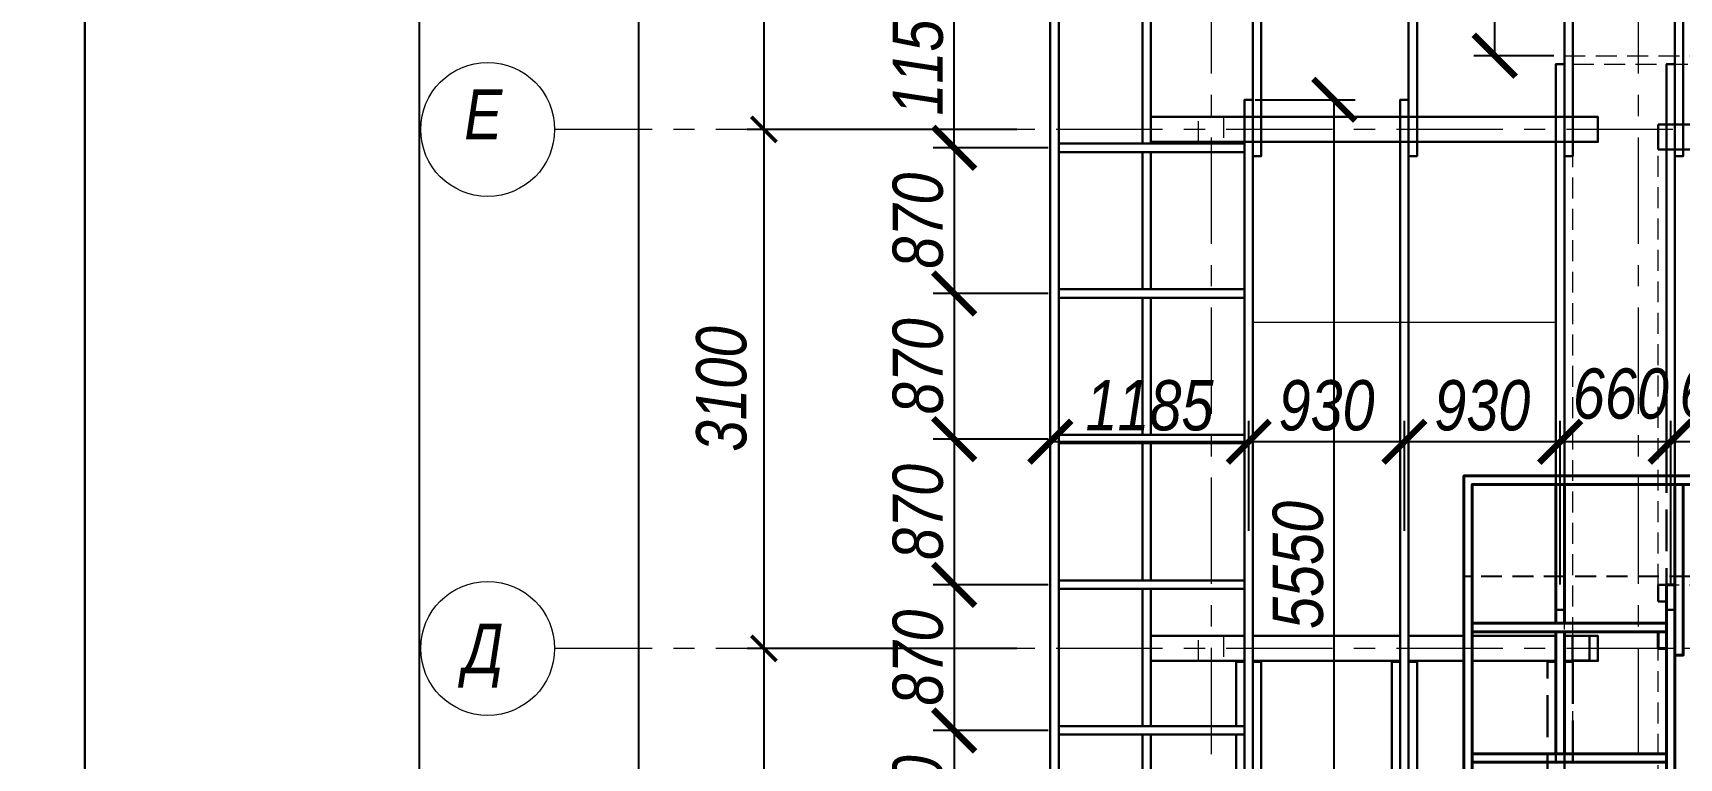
# Model space of a CAD drawing. Header units: millimetres. Extents: x 1582001 to 3303937, y 226471 to 491235.
# Drawn here: x 1749691 to 1759522, y 310492 to 314824 of the extents above; entities that cross this region are included whole.
import ezdxf
from ezdxf.enums import TextEntityAlignment as Align

# ---------------------------------------------------------------- set-up
doc = ezdxf.new("R2010")
doc.units = ezdxf.units.MM
for name, pattern in [('CENTER', [50.8, 31.75, -6.35, 6.35, -6.35]), ('gost5', [7, 5, -2, 0]), ('HIDDEN', [0.375, 0.25, -0.125])]:
    doc.linetypes.add(name, pattern=pattern)
doc.layers.get('Defpoints').update_dxf_attribs({"color": 255, "lineweight": 30})
for name, color, linetype, lineweight in [('Кровля', 232, 'Continuous', 25), ('Оси', 251, 'CENTER', 9), ('Основная', 250, 'Continuous', 40), ('Пунктир', 253, 'HIDDEN', 18), ('Размеры', 7, 'Continuous', 18), ('Стены', 244, 'Continuous', 30), ('Стены несущие', 7, 'Continuous', 40), ('Утеплитель', 145, 'Continuous', 9)]:
    doc.layers.add(name, color=color, linetype=linetype, lineweight=lineweight)
doc.layers.add('Формуляр', color=138, linetype='Continuous')
doc.styles.add('GOST 2.304', font='ARIALNI.TTF', dxfattribs={"width": 0.98, "height": 300})
doc.styles.get("Standard").update_dxf_attribs({"font": 'ARIALNI.TTF', "height": 300})
doc.styles.add('style', font='ARIALNI.TTF', dxfattribs={"width": 0.98, "height": 300})
doc.dimstyles.new('ISO-25', dxfattribs={"dimscale": 100, "dimtxt": 2.5, "dimasz": 2.5, "dimexe": 1.25, "dimexo": 0.625, "dimtad": 1, "dimdec": 0, "dimtxsty": 'Standard', "dimblk": 'ARCHTICK', "dimcen": 2.5, "dimadec": 0, "dimazin": 0, "dimtfac": 1, "dimtdec": 0, "dimtmove": 0, "dimatfit": 3, "dimfxl": 0, "dimarcsym": 0})
doc.dimstyles.new('М100', dxfattribs={"dimtxt": 600, "dimasz": 150, "dimexe": 100, "dimexo": 200, "dimgap": 100, "dimtad": 1, "dimdec": 0, "dimtxsty": 'style', "dimblk": 'ARCHTICK', "dimcen": 150, "dimdle": 100, "dimclrt": 256, "dimadec": 0, "dimazin": 0, "dimtfac": 1, "dimtdec": 0, "dimtmove": 1, "dimatfit": 3, "dimldrblk": 'NONE', "dimfxl": 0, "dimarcsym": 0})

# ---------------------------------------------------------------- blocks, each defined once
blk = doc.blocks.new('_ArchTick')
at = {"color": 0, "linetype": 'ByBlock', "const_width": 0.15}
blk.add_lwpolyline([(-0.5, -0.5), (0.5, 0.5)], dxfattribs=at)
blk = doc.blocks.new('*D1497')
at = {"layer": 'Defpoints', "color": 0, "lineweight": -3, "transparency": 16777216}
for p in [(1755767.3, 314247.4), (1754057.3, 311147.4), (1755767.3, 311147.4)]:
    blk.add_point(p, dxfattribs=at)
at = {"layer": 'Размеры', "color": 0, "lineweight": -2, "transparency": 16777216}
for p, q in [((1754057.3, 314347.4), (1754057.3, 311047.4)), ((1755567.3, 314247.4), (1753957.3, 314247.4)), ((1755567.3, 311147.4), (1753957.3, 311147.4))]:
    blk.add_line(p, q, dxfattribs=at)
at = {"layer": 'Размеры', "color": 0, "lineweight": -2, "transparency": 16777216, "xscale": 150, "yscale": 150, "zscale": 150}
for p, rotation in [((1754057.3, 314247.4), 90), ((1754057.3, 311147.4), 270)]:
    blk.add_blockref('_ArchTick', p, dxfattribs=dict(at, rotation=rotation))
at = {"layer": 'Размеры', "transparency": 16777216, "insert": (1753804.2, 312697.4), "char_height": 300, "attachment_point": 5, "rotation": 90, "style": 'style'}
blk.add_mtext('3100', dxfattribs=at)
blk = doc.blocks.new('_None')
blk = doc.blocks.new('*D1498')
at = {"layer": 'Defpoints', "color": 0, "lineweight": -3, "transparency": 16777216}
for p in [(1755767.3, 311147.4), (1754057.3, 307447.4), (1755757.3, 307447.4)]:
    blk.add_point(p, dxfattribs=at)
at = {"layer": 'Размеры', "color": 0, "lineweight": -2, "transparency": 16777216}
for p, q in [((1754057.3, 311247.4), (1754057.3, 307347.4)), ((1755567.3, 311147.4), (1753957.3, 311147.4)), ((1755557.3, 307447.4), (1753957.3, 307447.4))]:
    blk.add_line(p, q, dxfattribs=at)
at = {"layer": 'Размеры', "color": 0, "lineweight": -2, "transparency": 16777216, "xscale": 150, "yscale": 150, "zscale": 150}
for p, rotation in [((1754057.3, 311147.4), 90), ((1754057.3, 307447.4), 270)]:
    blk.add_blockref('_ArchTick', p, dxfattribs=dict(at, rotation=rotation))
at = {"layer": 'Размеры', "transparency": 16777216, "insert": (1753804.2, 309297.4), "char_height": 300, "attachment_point": 5, "rotation": 90, "style": 'style'}
blk.add_mtext('3700', dxfattribs=at)
blk = doc.blocks.new('*D1499')
at = {"layer": 'Defpoints', "color": 0, "lineweight": -3, "transparency": 16777216}
for p in [(1755467.3, 317247.4), (1754057.3, 314247.4), (1755767.3, 314247.4)]:
    blk.add_point(p, dxfattribs=at)
at = {"layer": 'Размеры', "color": 0, "lineweight": -2, "transparency": 16777216}
for p, q in [((1754057.3, 317347.4), (1754057.3, 314147.4)), ((1755267.3, 317247.4), (1753957.3, 317247.4)), ((1755567.3, 314247.4), (1753957.3, 314247.4))]:
    blk.add_line(p, q, dxfattribs=at)
at = {"layer": 'Размеры', "color": 0, "lineweight": -2, "transparency": 16777216, "xscale": 150, "yscale": 150, "zscale": 150}
for p, rotation in [((1754057.3, 317247.4), 90), ((1754057.3, 314247.4), 270)]:
    blk.add_blockref('_ArchTick', p, dxfattribs=dict(at, rotation=rotation))
at = {"layer": 'Размеры', "transparency": 16777216, "insert": (1753804.2, 315747.4), "char_height": 300, "attachment_point": 5, "rotation": 90, "style": 'style'}
blk.add_mtext('3000', dxfattribs=at)
blk = doc.blocks.new('*D1500')
at = {"layer": 'Defpoints', "color": 0, "lineweight": -3, "transparency": 16777216}
for p in [(1755467.3, 317247.4), (1753307.3, 299347.4), (1755757.3, 299347.4)]:
    blk.add_point(p, dxfattribs=at)
at = {"layer": 'Размеры', "color": 0, "lineweight": -2, "transparency": 16777216}
for p, q in [((1753307.3, 317347.4), (1753307.3, 299247.4)), ((1755267.3, 317247.4), (1753207.3, 317247.4)), ((1755557.3, 299347.4), (1753207.3, 299347.4))]:
    blk.add_line(p, q, dxfattribs=at)
at = {"layer": 'Размеры', "color": 0, "lineweight": -2, "transparency": 16777216, "xscale": 150, "yscale": 150, "zscale": 150}
for p, rotation in [((1753307.3, 317247.4), 90), ((1753307.3, 299347.4), 270)]:
    blk.add_blockref('_ArchTick', p, dxfattribs=dict(at, rotation=rotation))
at = {"layer": 'Размеры', "transparency": 16777216, "insert": (1753054.2, 308297.4), "char_height": 300, "attachment_point": 5, "rotation": 90, "style": 'style'}
blk.add_mtext('17900', dxfattribs=at)
blk = doc.blocks.new('*D1677')
at = {"layer": 'Defpoints', "color": 0, "lineweight": -3, "ltscale": 100, "transparency": 16777216}
for p in [(1756927.3, 314424.7), (1757463, 314424.7), (1756977.3, 308867.4)]:
    blk.add_point(p, dxfattribs=at)
at = {"layer": 'Размеры', "color": 0, "lineweight": -2, "ltscale": 100, "transparency": 16777216}
for p, q in [((1756989.8, 314424.7), (1757588, 314424.7)), ((1757463, 308867.4), (1757463, 314424.7)), ((1757039.8, 308867.4), (1757588, 308867.4))]:
    blk.add_line(p, q, dxfattribs=at)
at = {"layer": 'Размеры', "color": 0, "lineweight": -2, "ltscale": 100, "transparency": 16777216, "xscale": 250, "yscale": 250, "zscale": 250}
for p, rotation in [((1757463, 314424.7), 90), ((1757463, 308867.4), 270)]:
    blk.add_blockref('_ArchTick', p, dxfattribs=dict(at, rotation=rotation))
at = {"layer": 'Размеры', "color": 0, "ltscale": 100, "transparency": 16777216, "insert": (1757247.4, 311646.1), "char_height": 300, "attachment_point": 5, "rotation": 90}
blk.add_mtext('5550 ', dxfattribs=at)
blk = doc.blocks.new('*D1725')
at = {"layer": 'Defpoints', "color": 0, "lineweight": -3, "ltscale": 100, "transparency": 16777216}
for p in [(1755193.2, 315287.4), (1755817.3, 315287.4), (1755817.3, 314137.4)]:
    blk.add_point(p, dxfattribs=at)
at = {"layer": 'Размеры', "color": 0, "lineweight": -2, "ltscale": 100, "transparency": 16777216}
for p, q in [((1755754.8, 315287.4), (1755068.2, 315287.4)), ((1755193.2, 314137.4), (1755193.2, 315287.4)), ((1755754.8, 314137.4), (1755068.2, 314137.4))]:
    blk.add_line(p, q, dxfattribs=at)
at = {"layer": 'Размеры', "color": 0, "lineweight": -2, "ltscale": 100, "transparency": 16777216, "xscale": 250, "yscale": 250, "zscale": 250}
for p, rotation in [((1755193.2, 315287.4), 90), ((1755193.2, 314137.4), 270)]:
    blk.add_blockref('_ArchTick', p, dxfattribs=dict(at, rotation=rotation))
at = {"layer": 'Размеры', "color": 0, "ltscale": 100, "transparency": 16777216, "insert": (1754977.5, 314712.4), "char_height": 300, "attachment_point": 5, "rotation": 90}
blk.add_mtext('1150', dxfattribs=at)
blk = doc.blocks.new('*D1726')
at = {"layer": 'Defpoints', "color": 0, "lineweight": -3, "ltscale": 100, "transparency": 16777216}
for p in [(1755817.3, 314137.4), (1755193.2, 313267.4), (1755817.3, 313267.4)]:
    blk.add_point(p, dxfattribs=at)
at = {"layer": 'Размеры', "color": 0, "lineweight": -2, "ltscale": 100, "transparency": 16777216}
for p, q in [((1755754.8, 314137.4), (1755068.2, 314137.4)), ((1755193.2, 314137.4), (1755193.2, 313267.4)), ((1755754.8, 313267.4), (1755068.2, 313267.4))]:
    blk.add_line(p, q, dxfattribs=at)
at = {"layer": 'Размеры', "color": 0, "lineweight": -2, "ltscale": 100, "transparency": 16777216, "xscale": 250, "yscale": 250, "zscale": 250}
for p, rotation in [((1755193.2, 314137.4), 90), ((1755193.2, 313267.4), 270)]:
    blk.add_blockref('_ArchTick', p, dxfattribs=dict(at, rotation=rotation))
at = {"layer": 'Размеры', "color": 0, "ltscale": 100, "transparency": 16777216, "insert": (1754977.5, 313702.4), "char_height": 300, "attachment_point": 5, "rotation": 90}
blk.add_mtext('870', dxfattribs=at)
blk = doc.blocks.new('*D1727')
at = {"layer": 'Defpoints', "color": 0, "lineweight": -3, "ltscale": 100, "transparency": 16777216}
for p in [(1755817.3, 313267.4), (1755193.2, 312397.4), (1755817.3, 312397.4)]:
    blk.add_point(p, dxfattribs=at)
at = {"layer": 'Размеры', "color": 0, "lineweight": -2, "ltscale": 100, "transparency": 16777216}
for p, q in [((1755754.8, 313267.4), (1755068.2, 313267.4)), ((1755193.2, 313267.4), (1755193.2, 312397.4)), ((1755754.8, 312397.4), (1755068.2, 312397.4))]:
    blk.add_line(p, q, dxfattribs=at)
at = {"layer": 'Размеры', "color": 0, "lineweight": -2, "ltscale": 100, "transparency": 16777216, "xscale": 250, "yscale": 250, "zscale": 250}
for p, rotation in [((1755193.2, 313267.4), 90), ((1755193.2, 312397.4), 270)]:
    blk.add_blockref('_ArchTick', p, dxfattribs=dict(at, rotation=rotation))
at = {"layer": 'Размеры', "color": 0, "ltscale": 100, "transparency": 16777216, "insert": (1754977.5, 312832.4), "char_height": 300, "attachment_point": 5, "rotation": 90}
blk.add_mtext('870', dxfattribs=at)
blk = doc.blocks.new('*D1728')
at = {"layer": 'Defpoints', "color": 0, "lineweight": -3, "ltscale": 100, "transparency": 16777216}
for p in [(1755817.3, 312397.4), (1755193.2, 311527.4), (1755817.3, 311527.4)]:
    blk.add_point(p, dxfattribs=at)
at = {"layer": 'Размеры', "color": 0, "lineweight": -2, "ltscale": 100, "transparency": 16777216}
for p, q in [((1755754.8, 312397.4), (1755068.2, 312397.4)), ((1755193.2, 312397.4), (1755193.2, 311527.4)), ((1755754.8, 311527.4), (1755068.2, 311527.4))]:
    blk.add_line(p, q, dxfattribs=at)
at = {"layer": 'Размеры', "color": 0, "lineweight": -2, "ltscale": 100, "transparency": 16777216, "xscale": 250, "yscale": 250, "zscale": 250}
for p, rotation in [((1755193.2, 312397.4), 90), ((1755193.2, 311527.4), 270)]:
    blk.add_blockref('_ArchTick', p, dxfattribs=dict(at, rotation=rotation))
at = {"layer": 'Размеры', "color": 0, "ltscale": 100, "transparency": 16777216, "insert": (1754977.5, 311962.4), "char_height": 300, "attachment_point": 5, "rotation": 90}
blk.add_mtext('870', dxfattribs=at)
blk = doc.blocks.new('*D1729')
at = {"layer": 'Defpoints', "color": 0, "lineweight": -3, "ltscale": 100, "transparency": 16777216}
for p in [(1755817.3, 311527.4), (1755193.2, 310657.4), (1755817.3, 310657.4)]:
    blk.add_point(p, dxfattribs=at)
at = {"layer": 'Размеры', "color": 0, "lineweight": -2, "ltscale": 100, "transparency": 16777216}
for p, q in [((1755754.8, 311527.4), (1755068.2, 311527.4)), ((1755193.2, 311527.4), (1755193.2, 310657.4)), ((1755754.8, 310657.4), (1755068.2, 310657.4))]:
    blk.add_line(p, q, dxfattribs=at)
at = {"layer": 'Размеры', "color": 0, "lineweight": -2, "ltscale": 100, "transparency": 16777216, "xscale": 250, "yscale": 250, "zscale": 250}
for p, rotation in [((1755193.2, 311527.4), 90), ((1755193.2, 310657.4), 270)]:
    blk.add_blockref('_ArchTick', p, dxfattribs=dict(at, rotation=rotation))
at = {"layer": 'Размеры', "color": 0, "ltscale": 100, "transparency": 16777216, "insert": (1754977.5, 311092.4), "char_height": 300, "attachment_point": 5, "rotation": 90}
blk.add_mtext('870', dxfattribs=at)
blk = doc.blocks.new('*D1730')
at = {"layer": 'Defpoints', "color": 0, "lineweight": -3, "ltscale": 100, "transparency": 16777216}
for p in [(1755817.3, 310657.4), (1755193.2, 309787.4), (1755817.3, 309787.4)]:
    blk.add_point(p, dxfattribs=at)
at = {"layer": 'Размеры', "color": 0, "lineweight": -2, "ltscale": 100, "transparency": 16777216}
for p, q in [((1755754.8, 310657.4), (1755068.2, 310657.4)), ((1755193.2, 310657.4), (1755193.2, 309787.4)), ((1755754.8, 309787.4), (1755068.2, 309787.4))]:
    blk.add_line(p, q, dxfattribs=at)
at = {"layer": 'Размеры', "color": 0, "lineweight": -2, "ltscale": 100, "transparency": 16777216, "xscale": 250, "yscale": 250, "zscale": 250}
for p, rotation in [((1755193.2, 310657.4), 90), ((1755193.2, 309787.4), 270)]:
    blk.add_blockref('_ArchTick', p, dxfattribs=dict(at, rotation=rotation))
at = {"layer": 'Размеры', "color": 0, "ltscale": 100, "transparency": 16777216, "insert": (1754977.5, 310222.4), "char_height": 300, "attachment_point": 5, "rotation": 90}
blk.add_mtext('870', dxfattribs=at)
blk = doc.blocks.new('*D1743')
at = {"layer": 'Defpoints', "color": 0, "lineweight": -3, "ltscale": 100, "transparency": 16777216}
for p in [(1758421.4, 315287.4), (1758837.3, 315287.4), (1758837.3, 314687.4)]:
    blk.add_point(p, dxfattribs=at)
at = {"layer": 'Размеры', "color": 0, "lineweight": -2, "ltscale": 100, "transparency": 16777216}
for p, q in [((1758421.4, 315287.4), (1758421.4, 316210.4)), ((1758774.8, 315287.4), (1758296.4, 315287.4)), ((1758421.4, 314687.4), (1758421.4, 315287.4)), ((1758774.8, 314687.4), (1758296.4, 314687.4))]:
    blk.add_line(p, q, dxfattribs=at)
at = {"layer": 'Размеры', "color": 0, "lineweight": -2, "ltscale": 100, "transparency": 16777216, "xscale": 250, "yscale": 250, "zscale": 250}
for p, rotation in [((1758421.4, 315287.4), 90), ((1758421.4, 314687.4), 270)]:
    blk.add_blockref('_ArchTick', p, dxfattribs=dict(at, rotation=rotation))
at = {"layer": 'Размеры', "color": 0, "ltscale": 100, "transparency": 16777216, "insert": (1758205.7, 315873.9), "char_height": 300, "attachment_point": 5, "rotation": 90}
blk.add_mtext('600', dxfattribs=at)
blk = doc.blocks.new('*D1777')
at = {"layer": 'Defpoints', "color": 0, "lineweight": -3, "ltscale": 100, "transparency": 16777216}
for p in [(1759472.3, 312381.9), (1759472.3, 311465.9), (1760132.3, 311465.9)]:
    blk.add_point(p, dxfattribs=at)
at = {"layer": 'Размеры', "color": 0, "lineweight": -2, "ltscale": 100, "transparency": 16777216}
for p, q in [((1759472.3, 311528.4), (1759472.3, 312506.9)), ((1760132.3, 311528.4), (1760132.3, 312506.9)), ((1760132.3, 312381.9), (1759472.3, 312381.9))]:
    blk.add_line(p, q, dxfattribs=at)
at = {"layer": 'Размеры', "color": 0, "lineweight": -2, "ltscale": 100, "transparency": 16777216, "xscale": 250, "yscale": 250, "zscale": 250, "rotation": 180}
blk.add_blockref('_ArchTick', (1759472.3, 312381.9), dxfattribs=at)
at = {"layer": 'Размеры', "color": 0, "lineweight": -2, "ltscale": 100, "transparency": 16777216, "xscale": 250, "yscale": 250, "zscale": 250}
blk.add_blockref('_ArchTick', (1760132.3, 312381.9), dxfattribs=at)
at = {"layer": 'Размеры', "color": 0, "ltscale": 100, "transparency": 16777216, "insert": (1759811.1, 312674.9), "char_height": 300, "attachment_point": 5}
blk.add_mtext('660', dxfattribs=at)
blk = doc.blocks.new('*D1778')
at = {"layer": 'Defpoints', "color": 0, "lineweight": -3, "ltscale": 100, "transparency": 16777216}
for p in [(1758812.3, 312381.9), (1758812.3, 311465.9), (1759472.3, 311465.9)]:
    blk.add_point(p, dxfattribs=at)
at = {"layer": 'Размеры', "color": 0, "lineweight": -2, "ltscale": 100, "transparency": 16777216}
for p, q in [((1758812.3, 311528.4), (1758812.3, 312506.9)), ((1759472.3, 311528.4), (1759472.3, 312506.9)), ((1759472.3, 312381.9), (1758812.3, 312381.9))]:
    blk.add_line(p, q, dxfattribs=at)
at = {"layer": 'Размеры', "color": 0, "lineweight": -2, "ltscale": 100, "transparency": 16777216, "xscale": 250, "yscale": 250, "zscale": 250, "rotation": 180}
blk.add_blockref('_ArchTick', (1758812.3, 312381.9), dxfattribs=at)
at = {"layer": 'Размеры', "color": 0, "lineweight": -2, "ltscale": 100, "transparency": 16777216, "xscale": 250, "yscale": 250, "zscale": 250}
blk.add_blockref('_ArchTick', (1759472.3, 312381.9), dxfattribs=at)
at = {"layer": 'Размеры', "color": 0, "ltscale": 100, "transparency": 16777216, "insert": (1759174.5, 312667.6), "char_height": 300, "attachment_point": 5}
blk.add_mtext('660', dxfattribs=at)
blk = doc.blocks.new('*D1779')
at = {"layer": 'Defpoints', "color": 0, "lineweight": -3, "ltscale": 100, "transparency": 16777216}
for p in [(1757882.3, 312381.9), (1757882.3, 311787.5), (1758812.3, 311465.9)]:
    blk.add_point(p, dxfattribs=at)
at = {"layer": 'Размеры', "color": 0, "lineweight": -2, "ltscale": 100, "transparency": 16777216}
for p, q in [((1757882.3, 311850), (1757882.3, 312506.9)), ((1758812.3, 311528.4), (1758812.3, 312506.9)), ((1758812.3, 312381.9), (1757882.3, 312381.9))]:
    blk.add_line(p, q, dxfattribs=at)
at = {"layer": 'Размеры', "color": 0, "lineweight": -2, "ltscale": 100, "transparency": 16777216, "xscale": 250, "yscale": 250, "zscale": 250, "rotation": 180}
blk.add_blockref('_ArchTick', (1757882.3, 312381.9), dxfattribs=at)
at = {"layer": 'Размеры', "color": 0, "lineweight": -2, "ltscale": 100, "transparency": 16777216, "xscale": 250, "yscale": 250, "zscale": 250}
blk.add_blockref('_ArchTick', (1758812.3, 312381.9), dxfattribs=at)
at = {"layer": 'Размеры', "color": 0, "ltscale": 100, "transparency": 16777216, "insert": (1758347.3, 312597.6), "char_height": 300, "attachment_point": 5}
blk.add_mtext('930', dxfattribs=at)
blk = doc.blocks.new('*D1780')
at = {"layer": 'Defpoints', "color": 0, "lineweight": -3, "ltscale": 100, "transparency": 16777216}
for p in [(1756952.3, 312381.9), (1756952.3, 311787.5), (1757882.3, 311787.5)]:
    blk.add_point(p, dxfattribs=at)
at = {"layer": 'Размеры', "color": 0, "lineweight": -2, "ltscale": 100, "transparency": 16777216}
for p, q in [((1756952.3, 311850), (1756952.3, 312506.9)), ((1757882.3, 311850), (1757882.3, 312506.9)), ((1757882.3, 312381.9), (1756952.3, 312381.9))]:
    blk.add_line(p, q, dxfattribs=at)
at = {"layer": 'Размеры', "color": 0, "lineweight": -2, "ltscale": 100, "transparency": 16777216, "xscale": 250, "yscale": 250, "zscale": 250, "rotation": 180}
blk.add_blockref('_ArchTick', (1756952.3, 312381.9), dxfattribs=at)
at = {"layer": 'Размеры', "color": 0, "lineweight": -2, "ltscale": 100, "transparency": 16777216, "xscale": 250, "yscale": 250, "zscale": 250}
blk.add_blockref('_ArchTick', (1757882.3, 312381.9), dxfattribs=at)
at = {"layer": 'Размеры', "color": 0, "ltscale": 100, "transparency": 16777216, "insert": (1757417.3, 312597.6), "char_height": 300, "attachment_point": 5}
blk.add_mtext('930', dxfattribs=at)
blk = doc.blocks.new('*D1781')
at = {"layer": 'Defpoints', "color": 0, "lineweight": -3, "ltscale": 100, "transparency": 16777216}
for p in [(1755767.3, 312381.9), (1755767.3, 311890.1), (1756952.3, 311890.1)]:
    blk.add_point(p, dxfattribs=at)
at = {"layer": 'Размеры', "color": 0, "lineweight": -2, "ltscale": 100, "transparency": 16777216}
for p, q in [((1755767.3, 311952.6), (1755767.3, 312506.9)), ((1756952.3, 311952.6), (1756952.3, 312506.9)), ((1756952.3, 312381.9), (1755767.3, 312381.9))]:
    blk.add_line(p, q, dxfattribs=at)
at = {"layer": 'Размеры', "color": 0, "lineweight": -2, "ltscale": 100, "transparency": 16777216, "xscale": 250, "yscale": 250, "zscale": 250, "rotation": 180}
blk.add_blockref('_ArchTick', (1755767.3, 312381.9), dxfattribs=at)
at = {"layer": 'Размеры', "color": 0, "lineweight": -2, "ltscale": 100, "transparency": 16777216, "xscale": 250, "yscale": 250, "zscale": 250}
blk.add_blockref('_ArchTick', (1756952.3, 312381.9), dxfattribs=at)
at = {"layer": 'Размеры', "color": 0, "ltscale": 100, "transparency": 16777216, "insert": (1756359.8, 312597.6), "char_height": 300, "attachment_point": 5}
blk.add_mtext('1185', dxfattribs=at)

msp = doc.modelspace()

# ---------------------------------------------------------------- linework, layer by layer
at = {"layer": 'Кровля', "linetype": 'HIDDEN', "ltscale": 500}
msp.add_line((1772527.3, 311577.4), (1758237.3, 311577.4), dxfattribs=at)
at = {"layer": 'Оси', "ltscale": 20}
for p, q in [((1756727.3, 317247.4), (1756727.3, 295441.3)), ((1759277.3, 317247.4), (1759277.3, 295441.3)), ((1771677.3, 314247.4), (1752807.3, 314247.4)), ((1771677.3, 311147.4), (1752807.3, 311147.4))]:
    msp.add_line(p, q, dxfattribs=at)
at = {"layer": 'Оси', "linetype": 'Continuous', "ltscale": 100}
for centre in [(1752407.3, 314247.4), (1752407.3, 314247.4), (1752407.3, 311147.4), (1752407.3, 311147.4)]:
    msp.add_circle(centre, 400, dxfattribs=at)
at = {"layer": 'Основная', "ltscale": 2.5}
msp.add_lwpolyline([(1765559.3, 318287.4), (1772527.3, 318287.4), (1772527.3, 298307.4), (1758237.3, 298307.4), (1758237.3, 312177.4), (1772527.3, 312177.4), (1772527.3, 305607.4), (1769162.3, 305607.4)], dxfattribs=at)
at = {"layer": 'Пунктир', "ltscale": 500}
for p, q in [((1759397.3, 311527.4), (1766427.3, 311527.4)), ((1766427.3, 311147.4), (1759397.3, 311147.4))]:
    msp.add_line(p, q, dxfattribs=at)
for points in [[(1758887.3, 314637.4), (1764857.3, 314637.4), (1764857.3, 313347.4), (1766297.3, 313347.4), (1766297.3, 317637.4), (1771877.3, 317637.4), (1771877.3, 298957.4), (1766297.3, 298957.4), (1766297.3, 300757.4), (1756417.3, 300757.4), (1756417.3, 307647.4), (1758887.3, 307647.4), (1758887.3, 314637.4)], [(1759397.3, 314127.4), (1764347.3, 314127.4), (1764347.3, 312837.4), (1766807.3, 312837.4), (1766807.3, 317127.4), (1771367.3, 317127.4), (1771367.3, 311527.4)], [(1756652.3, 314322.4), (1756802.3, 314322.4), (1756802.3, 314172.4), (1756652.3, 314172.4), (1756652.3, 314322.4)], [(1759397.3, 311527.4), (1759397.3, 314127.4)], [(1756652.3, 311222.4), (1756802.3, 311222.4), (1756802.3, 311072.4), (1756652.3, 311072.4), (1756652.3, 311222.4)], [(1756927.3, 305037.4), (1756927.3, 307137.4), (1759397.3, 307137.4), (1759397.3, 311147.4)]]:
    msp.add_lwpolyline(points, dxfattribs=at)
at = {"layer": 'Размеры', "ltscale": 100}
for p, q in [((1764347.3, 314127.4), (1759397.3, 314127.4)), ((1756977.3, 313095.7), (1758787.3, 313095.7))]:
    msp.add_line(p, q, dxfattribs=at)
at = {"layer": 'Стены', "ltscale": 100}
for p, q in [((1755767.3, 298307.4), (1755767.3, 315287.4)), ((1755817.3, 298357.4), (1755817.3, 315237.4))]:
    msp.add_line(p, q, dxfattribs=at)
at = {"layer": 'Стены', "color": 3, "ltscale": 100}
for p, q in [((1756317.3, 314322.4), (1756317.3, 314172.4)), ((1756317.3, 311222.4), (1756317.3, 311072.4))]:
    msp.add_line(p, q, dxfattribs=at)
at = {"layer": 'Стены', "color": 5, "ltscale": 100}
for p, q in [((1759397.3, 314277.4), (1764347.3, 314277.4)), ((1759397.3, 314127.4), (1759397.3, 314277.4)), ((1759397.3, 314127.4), (1764347.3, 314127.4))]:
    msp.add_line(p, q, dxfattribs=at)
at = {"layer": 'Стены', "color": 6, "ltscale": 100}
for p, q in [((1759397.3, 311527.4), (1759447.3, 311527.4)), ((1759397.3, 311427.4), (1759397.3, 311527.4)), ((1759397.3, 311427.4), (1759447.3, 311427.4))]:
    msp.add_line(p, q, dxfattribs=at)
at = {"layer": 'Стены', "ltscale": 100}
for points in [[(1756367.3, 314162.4), (1756367.3, 315237.4), (1756317.3, 315237.4), (1756317.3, 314162.4)], [(1758837.3, 312177.4), (1758837.3, 314637.4), (1758787.3, 314637.4), (1758787.3, 312177.4)], [(1759497.3, 312177.4), (1759497.3, 314637.4), (1759447.3, 314637.4), (1759447.3, 312177.4)], [(1756977.3, 308867.4), (1756977.3, 314424.7), (1756927.3, 314424.7), (1756927.3, 308867.4)], [(1757907.3, 308867.4), (1757907.3, 314424.7), (1757857.3, 314424.7), (1757857.3, 308867.4)], [(1756317.3, 314112.4), (1756317.3, 313292.4)], [(1756367.3, 313292.4), (1756367.3, 314112.4)], [(1756317.3, 313242.4), (1756317.3, 312422.4)], [(1756367.3, 312422.4), (1756367.3, 313242.4)], [(1756317.3, 312372.4), (1756317.3, 311552.4)], [(1756367.3, 311552.4), (1756367.3, 312372.4)], [(1756317.3, 311502.4), (1756317.3, 310682.4)], [(1756367.3, 310682.4), (1756367.3, 311502.4)], [(1756877.3, 310682.4), (1756877.3, 311067.4), (1756927.3, 311067.4), (1756927.3, 308867.4)], [(1756317.3, 310632.4), (1756317.3, 309812.4)], [(1756367.3, 309812.4), (1756367.3, 310632.4)], [(1756877.3, 308893.1), (1756877.3, 310632.4)]]:
    msp.add_lwpolyline(points, dxfattribs=at)
for points in [[(1756977.3, 314087.7), (1757027.3, 314087.7), (1757027.3, 315237.4), (1756977.3, 315237.4)], [(1757907.3, 314087.7), (1757957.3, 314087.7), (1757957.3, 315237.4), (1757907.3, 315237.4)], [(1758837.3, 314087.7), (1758887.3, 314087.7), (1758887.3, 315237.4), (1758837.3, 315237.4)], [(1759497.3, 314087.7), (1759547.3, 314087.7), (1759547.3, 315237.4), (1759497.3, 315237.4)], [(1756927.3, 314112.4), (1755817.3, 314112.4), (1755817.3, 314162.4), (1756927.3, 314162.4)], [(1756927.3, 313242.4), (1755817.3, 313242.4), (1755817.3, 313292.4), (1756927.3, 313292.4)], [(1756927.3, 312372.4), (1755817.3, 312372.4), (1755817.3, 312422.4), (1756927.3, 312422.4)], [(1756927.3, 311502.4), (1755817.3, 311502.4), (1755817.3, 311552.4), (1756927.3, 311552.4)], [(1756977.3, 311067.4), (1757027.3, 311067.4), (1757027.3, 308867.4), (1756977.3, 308867.4)], [(1757807.3, 311067.4), (1757857.3, 311067.4), (1757857.3, 308867.4), (1757807.3, 308867.4)], [(1757907.3, 311067.4), (1757957.3, 311067.4), (1757957.3, 308867.4), (1757907.3, 308867.4)], [(1756927.3, 310632.4), (1755817.3, 310632.4), (1755817.3, 310682.4), (1756927.3, 310682.4)]]:
    msp.add_lwpolyline(points, close=True, dxfattribs=at)
at = {"layer": 'Стены', "color": 3, "ltscale": 100}
for points in [[(1756367.3, 314172.4), (1759037.3, 314172.4), (1759037.3, 314322.4), (1756367.3, 314322.4)], [(1756927.3, 311222.4), (1756367.3, 311222.4)], [(1757857.3, 311222.4), (1756977.3, 311222.4)], [(1758237.3, 311222.4), (1757907.3, 311222.4)], [(1758787.3, 311222.4), (1758287.3, 311222.4)], [(1758837.3, 311072.4), (1759037.3, 311072.4), (1759037.3, 311222.4), (1758837.3, 311222.4)], [(1756367.3, 311072.4), (1756927.3, 311072.4)], [(1756977.3, 311072.4), (1757857.3, 311072.4)], [(1757907.3, 311072.4), (1758237.3, 311072.4)], [(1758287.3, 311072.4), (1758787.3, 311072.4)]]:
    msp.add_lwpolyline(points, dxfattribs=at)
at = {"layer": 'Стены', "linetype": 'gost5', "ltscale": 50}
for points in [[(1758787.3, 312177.4), (1758837.3, 312177.4), (1758837.3, 311377.4), (1758787.3, 311377.4)], [(1759447.3, 312177.4), (1759497.3, 312177.4), (1759497.3, 311377.4), (1759447.3, 311377.4)], [(1758737.3, 311067.4), (1758787.3, 311067.4), (1758787.3, 308867.4), (1758737.3, 308867.4)], [(1758837.3, 311067.4), (1758887.3, 311067.4), (1758887.3, 308867.4), (1758837.3, 308867.4)]]:
    msp.add_lwpolyline(points, close=True, dxfattribs=at)
at = {"layer": 'Стены', "color": 6, "ltscale": 100}
msp.add_lwpolyline([(1758886.5, 311222.4), (1758987.3, 311222.4), (1758987.3, 311075.1), (1758886.5, 311075.1)], close=True, dxfattribs=at)
at = {"layer": 'Стены несущие', "ltscale": 100}
for p, q in [((1759447.3, 299347.4), (1759447.3, 311527.4)), ((1759447.3, 311527.4), (1759497.3, 311527.4)), ((1759447.3, 311527.4), (1759497.3, 311527.4)), ((1759497.3, 298357.4), (1759497.3, 311527.4))]:
    msp.add_line(p, q, dxfattribs=at)
at = {"layer": 'Стены несущие', "color": 5, "ltscale": 100}
for p, q in [((1759397.3, 311297.4), (1759447.3, 311297.4)), ((1759397.3, 311147.4), (1759397.3, 311247.4)), ((1759397.3, 311147.4), (1759447.3, 311147.4))]:
    msp.add_line(p, q, dxfattribs=at)
at = {"layer": 'Стены несущие', "ltscale": 100}
for points in [[(1769162.3, 305657.4), (1772477.3, 305657.4), (1772477.3, 312127.4), (1758287.3, 312127.4), (1758287.3, 298357.4), (1772477.3, 298357.4), (1772477.3, 318237.4), (1764502.3, 318237.4)], [(1758787.3, 312127.4), (1758787.3, 311297.4)], [(1758837.3, 311297.4), (1758837.3, 312127.4)], [(1758787.3, 311247.4), (1758787.3, 310517.4)], [(1758837.3, 310517.4), (1758837.3, 311247.4)]]:
    msp.add_lwpolyline(points, dxfattribs=at)
for points in [[(1759497.3, 311107.7), (1759547.3, 311107.7), (1759547.3, 312127.4), (1759497.3, 312127.4)], [(1759447.3, 311247.4), (1758287.3, 311247.4), (1758287.3, 311297.4), (1759447.3, 311297.4)], [(1759447.3, 310467.4), (1758287.3, 310467.4), (1758287.3, 310517.4), (1759447.3, 310517.4)]]:
    msp.add_lwpolyline(points, close=True, dxfattribs=at)
at = {"layer": 'Утеплитель', "linetype": 'HIDDEN', "ltscale": 500}
msp.add_lwpolyline([(1758837.3, 314687.4), (1764907.3, 314687.4), (1764907.3, 313397.4), (1766247.3, 313397.4), (1766247.3, 317687.4), (1771927.3, 317687.4), (1771927.3, 298907.4), (1766247.3, 298907.4), (1766247.3, 300707.4), (1756367.3, 300707.4), (1756367.3, 307697.4), (1758837.3, 307697.4), (1758837.3, 314687.4)], dxfattribs=at)
at = {"layer": 'Формуляр', "color": 0}
for points in [[(1708000.7, 320955), (1750000.6, 320955), (1750000.6, 291255.1), (1708000.7, 291255.1)], [(1750000.6, 320955), (1792000.5, 320955), (1792000.5, 291255.1), (1750000.6, 291255.1)], [(1752000.6, 291755.1), (1752000.6, 320444.9), (1791500.5, 320444.9), (1791500.5, 291755.1)]]:
    msp.add_lwpolyline(points, close=True, dxfattribs=at)

# ---------------------------------------------------------------- texts
at = {"layer": 'Оси', "linetype": 'Continuous', "ltscale": 100, "style": 'GOST 2.304'}
for s, p in [('Е', (1752381, 314337.4)), ('Д', (1752381, 311147.4))]:
    msp.add_text(s, height=297.2, dxfattribs=at).set_placement(p, align=Align.MIDDLE_CENTER)

# ---------------------------------------------------------------- dimensions: what is measured, and where the dimension line sits
at = {"layer": 'Размеры'}
for base, p1, p2, picture, middle in [((1753307.3, 299347.4), (1755467.3, 317247.4), (1755757.3, 299347.4), '*D1500', (1753054.2, 308297.4)), ((1754057.3, 314247.4), (1755467.3, 317247.4), (1755767.3, 314247.4), '*D1499', (1753804.2, 315747.4)), ((1754057.3, 311147.4), (1755767.3, 314247.4), (1755767.3, 311147.4), '*D1497', (1753804.2, 312697.4)), ((1754057.3, 307447.4), (1755767.3, 311147.4), (1755757.3, 307447.4), '*D1498', (1753804.2, 309297.4))]:
    dim = msp.add_linear_dim(base=base, p1=p1, p2=p2, angle=90, dimstyle='М100', override={"dimtxt": 250, "dimlfac": 1, "dimtxsty": 'style', "dimblk1": 'ArchTick', "dimblk2": 'ArchTick', "dimsah": 1, "dimtolj": 0}, dxfattribs=at)
    dim.commit()
    dim.dimension.update_dxf_attribs({"geometry": picture, "text_midpoint": middle})
at = {"layer": 'Размеры', "ltscale": 100}
for base, p1, p2, override, picture, middle in [((1758421.4, 315287.4), (1758837.3, 314687.4), (1758837.3, 315287.4), {"dimscale": 100, "dimlfac": 1, "dimtxsty": 'Standard', "dimblk1": 'ArchTick', "dimblk2": 'ArchTick', "dimsah": 1, "dimtmove": 0, "dimtolj": 0}, '*D1743', (1758205.7, 315873.9)), ((1755193.2, 315287.4), (1755817.3, 314137.4), (1755817.3, 315287.4), {"dimscale": 100, "dimlfac": 1, "dimtxsty": 'Standard', "dimblk1": 'ArchTick', "dimblk2": 'ArchTick', "dimsah": 1, "dimtmove": 0, "dimtolj": 0}, '*D1725', (1754977.5, 314712.4)), ((1755193.2, 313267.4), (1755817.3, 314137.4), (1755817.3, 313267.4), {"dimscale": 100}, '*D1726', (1754977.5, 313702.4)), ((1755193.2, 312397.4), (1755817.3, 313267.4), (1755817.3, 312397.4), {"dimscale": 100}, '*D1727', (1754977.5, 312832.4)), ((1755193.2, 311527.4), (1755817.3, 312397.4), (1755817.3, 311527.4), {"dimscale": 100, "dimlfac": 1, "dimtxsty": 'Standard', "dimblk1": 'ArchTick', "dimblk2": 'ArchTick', "dimsah": 1, "dimtmove": 0, "dimtolj": 0}, '*D1728', (1754977.5, 311962.4)), ((1755193.2, 310657.4), (1755817.3, 311527.4), (1755817.3, 310657.4), {"dimscale": 100, "dimlfac": 1, "dimtxsty": 'Standard', "dimblk1": 'ArchTick', "dimblk2": 'ArchTick', "dimsah": 1, "dimtmove": 0, "dimtolj": 0}, '*D1729', (1754977.5, 311092.4)), ((1755193.2, 309787.4), (1755817.3, 310657.4), (1755817.3, 309787.4), {"dimscale": 100, "dimlfac": 1, "dimtxsty": 'Standard', "dimblk1": 'ArchTick', "dimblk2": 'ArchTick', "dimsah": 1, "dimtmove": 0, "dimtolj": 0}, '*D1730', (1754977.5, 310222.4))]:
    dim = msp.add_linear_dim(base=base, p1=p1, p2=p2, angle=90, dimstyle='ISO-25', override=override, dxfattribs=at)
    dim.commit()
    dim.dimension.update_dxf_attribs({"geometry": picture, "text_midpoint": middle})
dim = msp.add_linear_dim(base=(1757463, 314424.7), p1=(1756977.3, 308867.4), p2=(1756927.3, 314424.7), angle=90, text='5550 ', dimstyle='ISO-25', override={"dimscale": 100, "dimgap": 0.625, "dimlfac": 1, "dimtxsty": 'Standard', "dimblk1": 'ArchTick', "dimblk2": 'ArchTick', "dimsah": 1, "dimse1": 0, "dimse2": 0, "dimsd1": 0, "dimsd2": 0, "dimtmove": 0, "dimtolj": 0}, dxfattribs=at)
dim.commit()
dim.dimension.update_dxf_attribs({"geometry": '*D1677', "text_midpoint": (1757247.4, 311646.1)})
for base, p1, p2, picture, middle in [((1758812.3, 312381.9), (1759472.3, 311465.9), (1758812.3, 311465.9), '*D1778', (1759174.5, 312667.6)), ((1759472.3, 312381.9), (1760132.3, 311465.9), (1759472.3, 311465.9), '*D1777', (1759811.1, 312674.9))]:
    dim = msp.add_linear_dim(base=base, p1=p1, p2=p2, dimstyle='ISO-25', override={"dimlfac": 1, "dimtxsty": 'Standard', "dimblk1": 'ArchTick', "dimblk2": 'ArchTick', "dimsah": 1, "dimtmove": 2, "dimtolj": 0}, dxfattribs=at)
    dim.commit()
    dim.dimension.update_dxf_attribs({"geometry": picture, "text_midpoint": middle, "dimtype": 160})
for base, p1, p2, picture, middle in [((1755767.3, 312381.9), (1756952.3, 311890.1), (1755767.3, 311890.1), '*D1781', (1756359.8, 312597.6)), ((1756952.3, 312381.9), (1757882.3, 311787.5), (1756952.3, 311787.5), '*D1780', (1757417.3, 312597.6)), ((1757882.3, 312381.9), (1758812.3, 311465.9), (1757882.3, 311787.5), '*D1779', (1758347.3, 312597.6))]:
    dim = msp.add_linear_dim(base=base, p1=p1, p2=p2, dimstyle='ISO-25', override={"dimscale": 100, "dimlfac": 1, "dimtxsty": 'Standard', "dimblk1": 'ArchTick', "dimblk2": 'ArchTick', "dimsah": 1, "dimtmove": 0, "dimtolj": 0}, dxfattribs=at)
    dim.commit()
    dim.dimension.update_dxf_attribs({"geometry": picture, "text_midpoint": middle})

doc.saveas('drawing.dxf')
